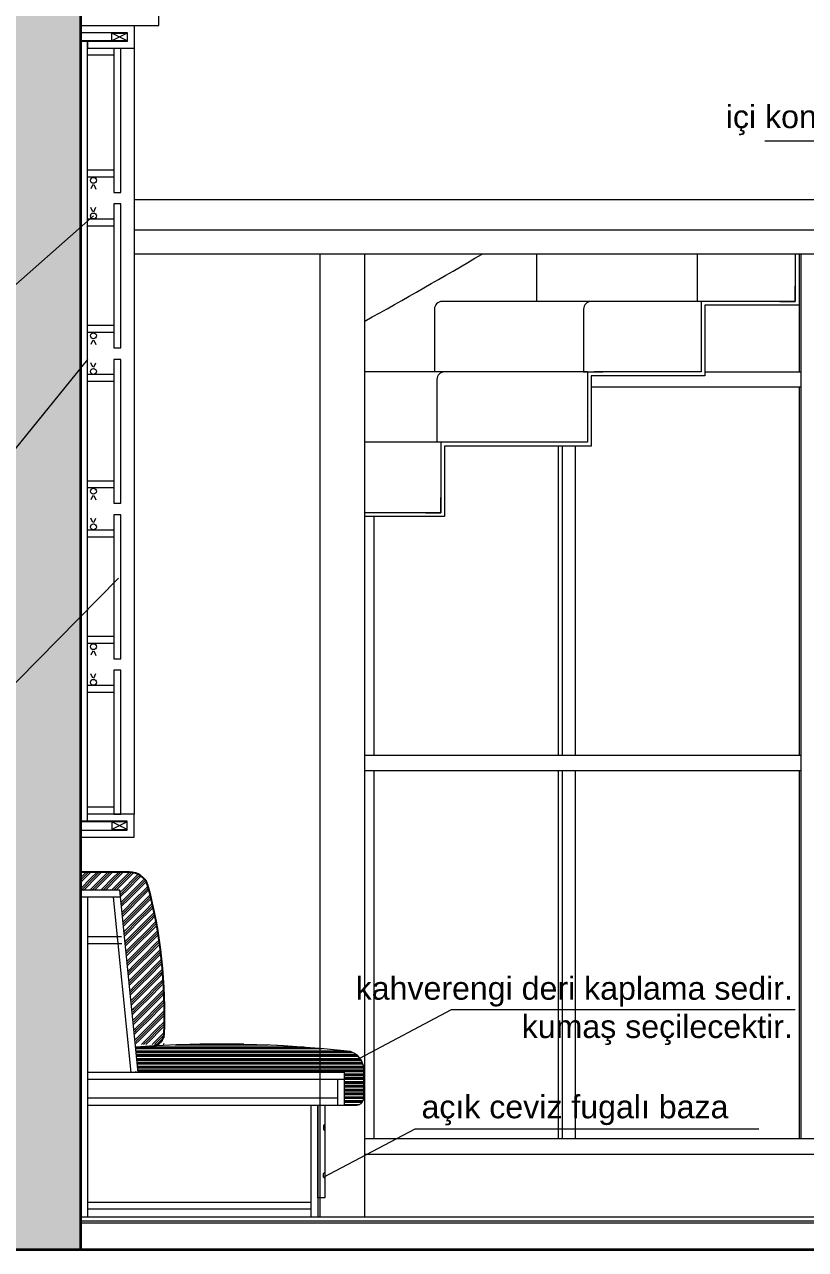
# Model space of a CAD drawing. Header units: millimetres. Extents: x 54215 to 67697, y 23496 to 56611.
# Drawn here: x 56709.8 to 56913.7, y 37470.5 to 37790.2 of the extents above; entities that cross this region are included whole.
import ezdxf

# ---------------------------------------------------------------- set-up
doc = ezdxf.new("R2010")
doc.units = ezdxf.units.MM
doc.linetypes.add('DASHED', pattern=[19.05, 12.7, -6.35])
doc.layers.add('0 rölöve', color=7, linetype='Continuous', true_color=0xf1380e)
for name, color, linetype, lineweight in [('b_görünüş', 44, 'Continuous', 25), ('no3_ahsap gorunus arka ince', 53, 'Continuous', 15), ('no3_ahsap gorunus on ince', 32, 'Continuous', 13), ('no3_duvar kaplama', 8, 'Continuous', 0), ('no3_duvar mevcut', 4, 'Continuous', 35), ('no3_döşeme kaplama', 8, 'Continuous', 0), ('no3_döşeme kaplama trimli', 8, 'Continuous', 0), ('no3_kutu profil gorunus', 8, 'Continuous', 0), ('no3_kutuprofil kesit', 74, 'Continuous', 18), ('no3_mobilya aydınlatma', 50, 'Continuous', 13), ('no3_tefriş arka ince', 65, 'Continuous', 13), ('no3_yazı duvar', 152, 'Continuous', 0), ('no3_ölçü detay', 252, 'Continuous', 0)]:
    doc.layers.add(name, color=color, linetype=linetype, lineweight=lineweight)
doc.layers.add('no3_ahsap kesit on', color=7, linetype='Continuous', lineweight=20, true_color=0xfca103)
doc.layers.add('no3_tefriş ön ince', color=7, linetype='Continuous', lineweight=18, true_color=0x8c1aff)
doc.styles.get("Standard").update_dxf_attribs({"font": 'arial.ttf'})

# ---------------------------------------------------------------- blocks, each defined once
blk = doc.blocks.new('sedirkesit')
at = {"layer": 'no3_döşeme kaplama'}
h = blk.add_hatch(dxfattribs=at)
h.set_pattern_fill('GOST_GROUND', color=256, scale=0.1, angle=-45)
h.set_pattern_definition([(360, (-391.1663, 3306.352), (1, -1), [2]), (360, (-390.9541, 3306.1398), (1, -1), [2]), (360, (-390.742, 3305.9277), (1, -1), [2])])
edge = h.paths.add_edge_path()
edge.add_arc((2746.14, 4584.73), 2, 270, 360)
edge.add_line((2748.14, 4584.73), (2748.14, 4592.19))
edge.add_arc((2743.15, 4591.93), 5, 3.0283, 72.8571)
edge.add_arc((2711.07, 4327.17), 271.61, 82.9031, 94.7162)
edge.add_line((2688.74, 4597.87), (2689.22, 4591.24))
edge.add_line((2689.22, 4591.24), (2696.74, 4591.24))
edge.add_line((2696.74, 4591.24), (2743.14, 4591.24))
edge.add_line((2743.14, 4591.24), (2743.14, 4582.73))
edge.add_line((2743.14, 4582.73), (2746.14, 4582.73))
at = {"layer": 'no3_döşeme kaplama trimli'}
h = blk.add_hatch(dxfattribs=at)
h.set_pattern_fill('GOST_GROUND', color=256, scale=0.2)
h.set_pattern_definition([(45, (3988.3898, 1510.6872), (2.8284271, -2e-16), [4]), (45, (3988.9898, 1510.6872), (2.8284271, -2e-16), [4]), (45, (3989.5898, 1510.6872), (2.8284271, -2e-16), [4])])
edge = h.paths.add_edge_path()
edge.add_arc((2687.01, 4638.55), 5, 20.1712, 90)
edge.add_line((2687.01, 4643.55), (2674.17, 4643.55))
edge.add_line((2674.17, 4643.55), (2674.17, 4638.85))
edge.add_line((2674.17, 4638.85), (2684.48, 4638.85))
edge.add_line((2684.48, 4638.85), (2688.69, 4598.55))
edge.add_line((2688.69, 4598.55), (2696.01, 4598.55))
edge.add_arc((2560.8, 4605.68), 135.4, 356.9822, 374.8039)
at = {"layer": 'b_görünüş'}
blk.add_line((2687.01, 4643.55, 0), (2674.17, 4643.55, 0), dxfattribs=at)
for centre, radius, start, end in [((2687.01, 4638.55, 0), 5, 20.1712, 90), ((2566.2, 4606.67, 0), 129.93, 357.5869, 14.9911), ((2692.58, 4601.57, 0), 3.45, 283.571, 353.8442)]:
    blk.add_arc(centre, radius, start, end, dxfattribs=at)
at = {"layer": 'no3_ahsap gorunus on ince'}
for p, q in [((2748.14, 4584.73, 0), (2748.14, 4592.19, 0)), ((2675.97, 4582.73, 0), (2746.14, 4582.73, 0)), ((2734.34, 4582.73, 0), (2734.34, 4553.55, 0)), ((2736.14, 4582.73, 0), (2736.14, 4553.55, 0)), ((2737.94, 4577.73, 0), (2737.59, 4577.38, 0)), ((2737.59, 4577.38, 0), (2737.59, 4576.38, 0)), ((2737.59, 4576.38, 0), (2737.94, 4576.03, 0)), ((2737.59, 4564.9, 0), (2737.94, 4565.26, 0)), ((2737.59, 4563.9, 0), (2737.59, 4564.9, 0)), ((2737.94, 4563.55, 0), (2737.59, 4563.9, 0))]:
    blk.add_line(p, q, dxfattribs=at)
at = {"layer": 'no3_ahsap gorunus on ince', "elevation": 0}
for points in [[(2737.94, 4563.55), (2737.94, 4558.55), (2736.14, 4558.55), (2736.14, 4582.73), (2737.94, 4582.73), (2737.94, 4577.73)], [(2737.94, 4576.03), (2737.94, 4565.26)]]:
    blk.add_lwpolyline(points, dxfattribs=at)
at = {"layer": 'no3_ahsap gorunus on ince'}
for centre, radius, start, end in [((2710.41, 4295.47, 0), 303.18, 83.5198, 94.0994), ((2743.15, 4591.93, 0), 5, 3.0283, 72.8571), ((2746.14, 4584.73, 0), 2, 270, 0)]:
    blk.add_arc(centre, radius, start, end, dxfattribs=at)
at = {"layer": 'no3_ahsap kesit on'}
for p, q in [((2674.17, 4638.85, 0), (2674.17, 4643.55, 0)), ((2684.48, 4638.85, 0), (2674.17, 4638.85, 0)), ((2674.17, 4638.85, 0), (2674.17, 4553.55, 0)), ((2684.61, 4637.05, 0), (2674.17, 4637.05, 0)), ((2675.97, 4637.05, 0), (2675.97, 4553.55, 0)), ((2687.41, 4591.24, 0), (2682.81, 4637.05, 0)), ((2689.22, 4591.24, 0), (2684.48, 4638.85, 0)), ((2684.84, 4626.65, 0), (2675.97, 4626.65, 0)), ((2684.98, 4624.85, 0), (2675.97, 4624.85, 0)), ((2743.14, 4591.24, 0), (2675.97, 4591.24, 0)), ((2743.14, 4589.44, 0), (2675.97, 4589.44, 0)), ((2688.74, 4591.43, 0), (2688.54, 4591.43, 0)), ((2741.34, 4582.73, 0), (2741.34, 4589.44, 0)), ((2743.14, 4582.73, 0), (2743.14, 4591.24, 0)), ((2741.34, 4584.53, 0), (2675.97, 4584.53, 0)), ((2734.34, 4557.35, 0), (2675.97, 4557.35, 0)), ((2734.34, 4555.55, 0), (2675.97, 4555.55, 0))]:
    blk.add_line(p, q, dxfattribs=at)
at = {"layer": 'no3_duvar kaplama', "linetype": 'DASHED'}
blk.add_line((2748.14, 4584.73, 0), (2748.14, 4592.19, 0), dxfattribs=at)
at = {"layer": 'no3_duvar kaplama'}
for p, q in [((2737.94, 4577.73, 0), (2737.94, 4576.03, 0)), ((2737.94, 4565.26, 0), (2737.94, 4563.55, 0))]:
    blk.add_line(p, q, dxfattribs=at)
at = {"layer": 'no3_duvar kaplama', "linetype": 'DASHED'}
for centre, radius, start, end in [((2710.41, 4295.47, 0), 303.18, 83.5198, 94.0994), ((2743.15, 4591.93, 0), 5, 3.0283, 72.8571), ((2746.14, 4584.73, 0), 2, 270, 0)]:
    blk.add_arc(centre, radius, start, end, dxfattribs=at)
at = {"layer": 'no3_kutuprofil kesit'}
blk.add_line((2696.14, 4591.43, 0), (2696.34, 4591.43, 0), dxfattribs=at)
blk = doc.blocks.new('kesit11-yazi')
at = {"color": 251, "lineweight": 5}
blk.add_line((12746.34, 17614.5), (12746.34, 17618.5), dxfattribs=at)
blk.add_point((12645.07, 17781.92), dxfattribs=at)
at = {"layer": 'no3_ahsap gorunus on ince', "color": 251, "lineweight": 5}
for p, q in [((12673.49, 17849.43), (12673.49, 17837.06)), ((12710.33, 17837.06), (12648.81, 17837.06)), ((12646.81, 17835.06), (12646.81, 17818.68)), ((12672.03, 17818.68), (12628.67, 17818.68))]:
    blk.add_line(p, q, dxfattribs=at)
blk.add_arc((12648.81, 17835.06), 2, 90, 180, dxfattribs=at)
at = {"layer": 'no3_ahsap kesit on', "color": 251, "lineweight": 5}
for p, q in [((12715.43, 17849.43), (12715.43, 17837.06)), ((12716.43, 17837.06), (12687.76, 17837.06)), ((12685.76, 17835.06), (12685.76, 17818.68)), ((12647.47, 17816.68), (12647.47, 17800.3)), ((12686.76, 17818.68), (12649.47, 17818.68)), ((12685.76, 17818.68), (12690.76, 17818.68)), ((12648.47, 17800.3), (12628.67, 17800.3))]:
    blk.add_line(p, q, dxfattribs=at)
for centre in [(12687.76, 17835.06), (12649.47, 17816.68)]:
    blk.add_arc(centre, 2, 90, 180, dxfattribs=at)
at = {"layer": 'no3_duvar kaplama', "color": 251, "lineweight": 5}
for p, q in [((12897.32, 17863.59), (12763.49, 17863.59)), ((12715.51, 17849.37), (12715.57, 17849.43)), ((12717.69, 17849.42), (12717.69, 17849.43)), ((12686.74, 17811.36), (12686.76, 17811.38)), ((12686.72, 17808.5), (12686.76, 17808.55)), ((12686.69, 17805.65), (12686.76, 17805.72))]:
    blk.add_line(p, q, dxfattribs=at)
at = {"layer": 'no3_kutuprofil kesit', "color": 251, "lineweight": 5}
for p, q in [((12741, 17849.43), (12741, 17837.06)), ((12742, 17849.43), (12742, 17836.06)), ((12742.47, 17849.43), (12742.47, 17618.5)), ((12746.34, 17849.43), (12746.34, 17598.09)), ((12741, 17837.06), (12741, 17841.06)), ((12716.43, 17837.06), (12716.43, 17818.68)), ((12741, 17837.06), (12716.43, 17837.06)), ((12717.43, 17836.06), (12717.43, 17817.68)), ((12742, 17836.06), (12717.43, 17836.06)), ((12737, 17837.06), (12741, 17837.06)), ((12742, 17836.06), (12742, 17818.69)), ((12686.76, 17818.68), (12686.76, 17800.3)), ((12687.76, 17817.68), (12687.76, 17799.3)), ((12717.43, 17817.68), (12687.76, 17817.68)), ((12716.43, 17818.68), (12688.53, 17818.68)), ((12717.43, 17818.69), (12742.47, 17818.69)), ((12742.47, 17814.69), (12687.76, 17814.69)), ((12742, 17814.69), (12741.99, 17718.6)), ((12648.47, 17800.3), (12648.47, 17781.92)), ((12686.76, 17800.3), (12648.47, 17800.3)), ((12649.47, 17799.3), (12649.47, 17780.92)), ((12687.76, 17799.3), (12649.47, 17799.3)), ((12679.14, 17799.3), (12679.14, 17718.6)), ((12680.13, 17799.3), (12680.13, 17718.6)), ((12683.58, 17799.3), (12683.58, 17718.6)), ((12648.47, 17781.92), (12648.47, 17785.92)), ((12648.47, 17781.92), (12628.67, 17781.92)), ((12644.47, 17781.92), (12648.47, 17781.92)), ((12649.47, 17780.92), (12628.67, 17780.92)), ((12630.96, 17780.92), (12630.96, 17718.6)), ((12628.67, 17718.6), (12742.47, 17718.6)), ((12628.67, 17714.6), (12742.47, 17714.6)), ((12630.96, 17714.6), (12630.96, 17618.5)), ((12679.14, 17714.6), (12679.14, 17618.5)), ((12680.13, 17714.6), (12680.13, 17618.5)), ((12683.58, 17714.6), (12683.58, 17618.5)), ((12741.99, 17714.6), (12741.99, 17618.5)), ((12746.34, 17618.5), (12628.67, 17618.5)), ((12628.67, 17614.5), (12746.34, 17614.5))]:
    blk.add_line(p, q, dxfattribs=at)
blk.add_arc((11716.09, 19465.3), 1871.02, 299.19275, 300.27282, dxfattribs=at)
at = {"layer": 'no3_tefriş arka ince', "color": 251, "lineweight": 5}
for p, q in [((12785.41, 17836.92), (12764.68, 17836.92)), ((12759.68, 17831.92), (12759.68, 17744.47)), ((12790.41, 17744.47), (12790.41, 17831.92)), ((12803.35, 17823.72), (12803.35, 17826.78)), ((12804.02, 17827.45), (12811.38, 17827.45)), ((12811.38, 17823.04), (12804.02, 17823.04)), ((12804.24, 17804.16), (12811.38, 17804.16)), ((12803.68, 17801.05), (12803.68, 17803.6)), ((12811.38, 17800.49), (12804.24, 17800.49)), ((12805.12, 17778.14), (12805.12, 17742.38)), ((12765.78, 17730.87), (12769.75, 17727.32)), ((12780.33, 17727.32), (12784.31, 17730.87)), ((12771.77, 17722.21), (12771.77, 17640.72)), ((12778.32, 17640.72), (12778.32, 17722.21)), ((12807.21, 17697.99), (12807.21, 17711.88)), ((12807.71, 17712.38), (12809.28, 17712.38)), ((12809.78, 17711.88), (12809.78, 17697.99)), ((12809.28, 17697.49), (12807.71, 17697.49)), ((12807.9, 17697.49), (12807.9, 17687.66)), ((12808.5, 17697.49), (12808.5, 17687.66)), ((12809.1, 17697.49), (12809.1, 17687.66)), ((12809.1, 17687.66), (12807.9, 17687.66)), ((12808.31, 17683), (12808.31, 17674.83)), ((12808.31, 17674.83), (12808.31, 17683)), ((12808.69, 17674.83), (12808.69, 17683)), ((12808.69, 17683), (12808.69, 17674.83)), ((12772.77, 17639.72), (12777.32, 17639.72))]:
    blk.add_line(p, q, dxfattribs=at)
for centre, radius, start, end in [((12764.68, 17831.92), 5, 90, 180), ((12785.41, 17831.92), 5, 0, 90), ((12804.02, 17826.78), 0.672, 90, 180), ((12804.02, 17823.72), 0.672, 180, 270), ((12804.24, 17803.6), 0.56, 90, 180), ((12804.24, 17801.05), 0.56, 180, 270), ((12812.22, 17788.88), 5.89, 128.86, 191.1286), ((12809.09, 17792.76), 0.903, 89.9777, 128.86), ((12809.09, 17792.76), 0.903, 51.14, 90.0223), ((12805.97, 17788.88), 5.89, 348.8714, 51.14), ((12758.03, 17778.22), 49.34, 4.1864, 11.1286), ((12860.15, 17778.22), 49.34, 168.8714, 175.8136), ((12805.27, 17781.68), 1.97, 297.9964, 4.1864), ((12812.91, 17781.68), 1.97, 175.8136, 218.88), ((12807.15, 17778.14), 2.04, 117.9964, 180), ((12777.89, 17744.47), 18.21, 180, 228.3178), ((12772.2, 17744.47), 18.21, 311.6822, 0), ((12807.15, 17742.38), 2.04, 180, 242.0036), ((12805.27, 17738.84), 1.97, 355.8136, 62.0036), ((12812.91, 17738.84), 1.97, 141.12, 184.1864), ((12758.03, 17742.3), 49.34, 348.8714, 355.8136), ((12860.15, 17742.3), 49.34, 184.1864, 188.6672), ((12812.22, 17731.64), 5.89, 168.8714, 231.14), ((12765.2, 17722.57), 6.57, 356.8379, 46.183), ((12784.89, 17722.57), 6.57, 133.817, 183.1621), ((12805.97, 17731.64), 5.89, 308.86, 336.8259), ((12809.09, 17727.76), 0.903, 231.14, 270.0223), ((12809.09, 17727.76), 0.903, 269.9777, 308.86), ((12807.71, 17711.88), 0.5, 90, 180), ((12809.28, 17711.88), 0.5, 0, 90), ((12807.71, 17697.99), 0.5, 180, 270), ((12809.28, 17697.99), 0.5, 270, 0), ((12802.65, 17688.73), 5.56, 322.2885, 343.6289), ((12807.09, 17687.49), 0.949, 340.2537, 10.4992), ((12809.91, 17687.49), 0.949, 169.5008, 199.7463), ((12814.35, 17688.73), 5.56, 196.3711, 217.7115), ((12809.06, 17684.19), 2.31, 150.6141, 187.7016), ((14571.47, 17799.24), 1768.47, 183.74016, 184.0341), ((12808.5, 17683), 0.187, 0, 180), ((12808.5, 17683), 0.187, 0, 180), ((11045.53, 17799.24), 1768.47, 355.9659, 356.25984), ((12807.93, 17684.19), 2.31, 352.2984, 29.3859), ((12772.77, 17640.72), 1, 180, 270), ((12777.32, 17640.72), 1, 270, 0)]:
    blk.add_arc(centre, radius, start, end, dxfattribs=at)

msp = doc.modelspace()

# ---------------------------------------------------------------- hatches: boundary and pattern name
at = {"layer": 'no3_duvar kaplama'}
h = msp.add_hatch(dxfattribs=at)
h.set_pattern_fill('JIS_STN_2.5', color=256, scale=3)
h.set_pattern_definition([(45, (43689.048, 18355.919), (-5.3033009, 5.3033009), []), (45, (43694.343, 18355.919), (-5.3033009, 5.3033009), [3.6, -1.5])])
h.paths.add_polyline_path([(57544.415, 38109.552), (56689.415, 38109.552), (56689.415, 37470.47), (56724.415, 37470.47), (56724.415, 38025.47), (56763.915, 38025.47), (56763.915, 38065.47), (56868.915, 38065.47), (56868.915, 38025.47), (56884.915, 38025.47), (56884.915, 38065.47), (56989.915, 38065.47), (56989.915, 38025.47), (57005.915, 38025.47), (57005.915, 38064.052), (57110.915, 38064.052), (57110.915, 38025.517), (57126.915, 38025.517), (57126.915, 38064.052), (57231.915, 38064.052), (57231.915, 38025.517), (57247.968, 38025.517), (57247.968, 38064.052), (57352.915, 38064.052), (57352.915, 38025.517), (57368.968, 38025.517), (57368.968, 38064.052), (57473.915, 38064.052), (57473.915, 38025.517), (57507.915, 38025.517), (57507.915, 37470.47), (57544.415, 37470.47)])

# ---------------------------------------------------------------- linework, layer by layer
at = {"layer": '0 rölöve'}
msp.add_line((56724.415, 38025.47), (56724.415, 37478.97), dxfattribs=at)
msp.add_line((56724.415, 38025.47), (56724.415, 37478.97), dxfattribs=at)
at = {"layer": 'no3_ahsap gorunus arka ince'}
msp.add_line((56738.415, 37783.974), (56738.415, 37584.092), dxfattribs=at)
at = {"layer": 'no3_ahsap kesit on'}
for p, q in [((56724.415, 37789.974), (56724.415, 37788.174)), ((56724.415, 37582.292), (56724.415, 37785.774)), ((56726.215, 37785.774), (56724.415, 37785.774)), ((56726.215, 37785.774), (56726.215, 37783.974)), ((56726.215, 37582.292), (56726.215, 37785.774)), ((56733.115, 37783.974), (56726.215, 37783.974)), ((56733.115, 37782.174), (56726.215, 37782.174)), ((56733.115, 37752.198), (56726.215, 37752.198)), ((56733.115, 37750.398), (56726.215, 37750.398)), ((56733.115, 37739.398), (56726.215, 37739.398)), ((56733.115, 37737.598), (56726.215, 37737.598)), ((56733.115, 37711.622), (56726.215, 37711.622)), ((56733.115, 37709.822), (56726.215, 37709.822)), ((56733.115, 37698.822), (56726.215, 37698.822)), ((56733.115, 37697.022), (56726.215, 37697.022)), ((56733.115, 37671.045), (56726.215, 37671.045)), ((56733.115, 37669.245), (56726.215, 37669.245)), ((56733.115, 37658.245), (56726.215, 37658.245)), ((56733.115, 37656.445), (56726.215, 37656.445)), ((56733.115, 37630.469), (56726.215, 37630.469)), ((56733.115, 37628.669), (56726.215, 37628.669)), ((56733.115, 37617.669), (56726.215, 37617.669)), ((56733.115, 37615.869), (56726.215, 37615.869)), ((56733.115, 37585.892), (56726.215, 37585.892)), ((56726.215, 37582.292), (56726.215, 37584.092)), ((56733.115, 37584.092), (56726.215, 37584.092)), ((56726.215, 37582.292), (56724.415, 37582.292)), ((56724.415, 37578.092), (56724.415, 37579.892))]:
    msp.add_line(p, q, dxfattribs=at)
for points in [[(56724.415, 37789.974), (56744.879, 37789.974), (56744.879, 37810.438), (56724.415, 37810.438)], [(56733.115, 37783.974), (56733.115, 37746.398), (56734.915, 37746.398), (56734.915, 37783.974)], [(56733.115, 37743.398), (56733.115, 37705.822), (56734.915, 37705.822), (56734.915, 37743.398)], [(56733.115, 37702.822), (56733.115, 37665.245), (56734.915, 37665.245), (56734.915, 37702.822)], [(56733.115, 37662.245), (56733.115, 37624.669), (56734.915, 37624.669), (56734.915, 37662.245)], [(56733.115, 37621.669), (56733.115, 37584.092), (56734.915, 37584.092), (56734.915, 37621.669)]]:
    msp.add_lwpolyline(points, close=True, dxfattribs=at)
for points in [[(56724.415, 37789.974), (56738.415, 37789.974), (56738.415, 37783.974), (56726.215, 37783.974)], [(56724.415, 37788.174), (56736.615, 37788.174), (56736.615, 37785.774), (56726.215, 37785.774)], [(56724.415, 37578.092), (56738.415, 37578.092), (56738.415, 37584.092), (56726.215, 37584.092)], [(56724.415, 37579.892), (56736.615, 37579.892), (56736.615, 37582.292), (56726.215, 37582.292)]]:
    msp.add_lwpolyline(points, dxfattribs=at)
at = {"layer": 'no3_duvar kaplama'}
for p, q in [((56981.376, 37744.47), (56738.415, 37744.47)), ((56981.376, 37736.501), (56738.415, 37736.501)), ((56981.376, 37730.301), (56738.415, 37730.301)), ((56724.415, 37478.97), (57507.915, 37478.97)), ((56724.415, 37477.97), (57507.915, 37477.97)), ((56724.415, 37477.47), (57507.915, 37477.47))]:
    msp.add_line(p, q, dxfattribs=at)
at = {"layer": 'no3_duvar mevcut'}
for p, q in [((56724.415, 38025.47), (56724.415, 37478.97)), ((56724.415, 38025.47), (56724.415, 37470.47)), ((56689.415, 37470.47), (57544.415, 37470.47))]:
    msp.add_line(p, q, dxfattribs=at)
at = {"layer": 'no3_kutu profil gorunus'}
for p, q in [((56732.615, 37785.974), (56724.415, 37785.974)), ((56732.615, 37582.092), (56724.415, 37582.092))]:
    msp.add_line(p, q, dxfattribs=at)
at = {"layer": 'no3_kutuprofil kesit'}
for p, q in [((56736.615, 37787.974), (56732.615, 37785.974)), ((56736.615, 37785.974), (56732.615, 37787.974)), ((56736.615, 37580.092), (56732.615, 37582.092)), ((56736.615, 37582.092), (56732.615, 37580.092))]:
    msp.add_line(p, q, dxfattribs=at)
for points in [[(56736.615, 37787.974), (56736.615, 37785.974), (56732.615, 37785.974), (56732.615, 37787.974)], [(56736.615, 37580.092), (56736.615, 37582.092), (56732.615, 37582.092), (56732.615, 37580.092)]]:
    msp.add_lwpolyline(points, close=True, dxfattribs=at)
at = {"layer": 'no3_mobilya aydınlatma'}
for p, q in [((56727.625, 37748.439), (56727.156, 37747.307)), ((56727.917, 37748.439), (56728.4, 37747.273)), ((56727.625, 37741.35), (56727.156, 37742.483)), ((56727.917, 37741.35), (56728.4, 37742.516)), ((56727.625, 37707.863), (56727.156, 37706.73)), ((56727.917, 37707.863), (56728.4, 37706.696)), ((56727.625, 37700.774), (56727.156, 37701.906)), ((56727.917, 37700.774), (56728.4, 37701.94)), ((56727.625, 37667.286), (56727.156, 37666.154)), ((56727.917, 37667.286), (56728.4, 37666.12)), ((56727.625, 37660.197), (56727.156, 37661.33)), ((56727.917, 37660.197), (56728.4, 37661.364)), ((56727.625, 37626.71), (56727.156, 37625.577)), ((56727.917, 37626.71), (56728.4, 37625.544)), ((56727.625, 37619.621), (56727.156, 37620.753)), ((56727.917, 37619.621), (56728.4, 37620.787))]:
    msp.add_line(p, q, dxfattribs=at)
for centre in [(56727.793, 37749.547), (56727.793, 37740.242), (56727.793, 37708.971), (56727.793, 37699.666), (56727.793, 37668.395), (56727.793, 37659.089), (56727.793, 37627.818), (56727.793, 37618.513)]:
    msp.add_circle(centre, 0.773, dxfattribs=at)
at = {"layer": 'no3_tefriş ön ince'}
for p, q in [((56786.992, 37478.97), (56786.992, 37730.301)), ((56798.672, 37478.97), (56798.672, 37730.301))]:
    msp.add_line(p, q, dxfattribs=at)
at = {"layer": 'no3_yazı duvar'}
for points in [[(57023.949, 37798.584), (56998.612, 37759.769), (56903.027, 37759.769)], [(56727.793, 37740.242), (56678.16, 37696.452), (56582.574, 37696.452)], [(56726.215, 37702.793), (56683.979, 37650.64), (56588.393, 37650.64)], [(56734.363, 37645.681), (56681.809, 37592.328), (56592.039, 37592.328)], [(56797.335, 37520.424), (56821.257, 37533.098), (56911.027, 37533.098)], [(56787.832, 37489.323), (56811.753, 37501.998), (56901.524, 37501.998)]]:
    msp.add_lwpolyline(points, dxfattribs=at)

# ---------------------------------------------------------------- block references
at = {"layer": '0 rölöve'}
msp.add_blockref('sedirkesit', (54050.241, 32925.421, -0.002), dxfattribs=at)
at = {"layer": 'no3_ölçü detay'}
msp.add_blockref('kesit11-yazi', (44169.998, 19880.876), dxfattribs=at)

# ---------------------------------------------------------------- texts
at = {"layer": 'no3_yazı duvar', "char_height": 6, "width": 108.02303, "attachment_point": 3}
for s, insert in [('içi konstrüksiyonlu açık ceviz kaplama kirişl', (57000.006, 37769.169)), ('kahverengi deri kaplama sedir.\\Pkumaş seçilecektir.', (56910.391, 37541.669)), ('açık ceviz fugalı baza', (56893.564, 37510.721))]:
    msp.add_mtext(s, dxfattribs=dict(at, insert=insert))

doc.saveas('drawing.dxf')
